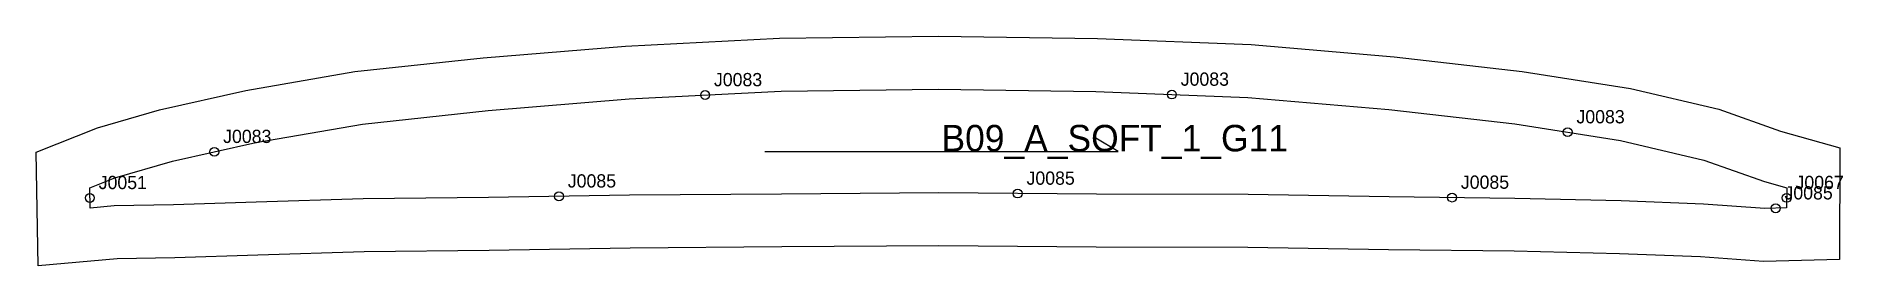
# Model space of a CAD drawing. Header units: millimetres. Extents: x -12 to 397, y -18 to 34.
import ezdxf

# ---------------------------------------------------------------- set-up
doc = ezdxf.new("R2010")
doc.units = ezdxf.units.MM
for name, color, linetype in [('CUT', 1, 'Continuous'), ('GRAIN', 3, 'Continuous'), ('LABEL', 7, 'Continuous'), ('NOTCH', 2, 'Continuous'), ('SEW', 5, 'Continuous')]:
    doc.layers.add(name, color=color, linetype=linetype)

msp = doc.modelspace()

# ---------------------------------------------------------------- linework, layer by layer
at = {"layer": 'CUT'}
msp.add_lwpolyline([(-12.14, 8.08), (1.78, 13.62), (15.83, 17.7), (35.35, 22.03), (60.11, 26.34), (89.15, 29.49), (121.42, 32.11), (156.3, 33.9), (192.36, 34.37), (228.34, 33.81), (263.17, 32.44), (295.56, 29.71), (324.55, 26.37), (349.16, 22.53), (369.15, 17.79), (383.11, 12.87), (396.58, 9.07), (396.46, -16.21), (379.27, -16.71), (365.01, -15.65), (346.62, -14.93), (322.74, -14.38), (294.27, -14.04), (262.39, -13.49), (228.06, -13.45), (192.43, -13.15), (156.84, -13.39), (122.45, -13.66), (90.54, -14.19), (62.2, -14.52), (38.09, -15.27), (19.26, -15.83), (6.21, -16.07), (-11.71, -17.68), (-12.14, 8.08)], close=True, dxfattribs=at)
at = {"layer": 'GRAIN'}
for p, q in [((153.01, 8.26), (233.01, 8.26)), ((233.01, 8.26), (228.01, 11.26))]:
    msp.add_line(p, q, dxfattribs=at)
at = {"layer": 'NOTCH'}
for centre in [(139.45, 21.02), (245.22, 21.13), (334.89, 12.61), (28.24, 8.16), (0.04, -2.29), (106.34, -1.93), (210.28, -1.3), (308.7, -2.21), (382.03, -4.63), (384.53, -2.28)]:
    msp.add_circle(centre, 1, dxfattribs=at)
at = {"layer": 'SEW'}
msp.add_lwpolyline([(0, 0), (5.68, 2.26), (18.8, 6.07), (37.67, 10.25), (61.78, 14.45), (90.28, 17.54), (122.22, 20.14), (156.69, 21.91), (192.35, 22.37), (228.01, 21.81), (262.43, 20.46), (294.37, 17.77), (322.94, 14.47), (346.85, 10.75), (365.76, 6.26), (379.48, 1.43), (384.54, 0), (384.52, -4.55), (379.54, -4.7), (365.69, -3.67), (347, -2.94), (322.95, -2.38), (294.45, -2.05), (262.5, -1.49), (228.12, -1.45), (192.44, -1.15), (156.76, -1.4), (122.31, -1.66), (90.37, -2.19), (61.94, -2.52), (37.72, -3.27), (18.97, -3.83), (5.56, -4.09), (0.08, -4.58)], close=True, dxfattribs=at)

# ---------------------------------------------------------------- texts
at = {"layer": 'LABEL'}
for s, height, p in [('J0083', 3, (141.45, 23.02)), ('J0083', 3, (247.22, 23.13)), ('J0083', 3, (336.89, 14.61)), ('J0083', 3, (30.24, 10.16)), ('B09_A_SOFT_1_G11', 6, (193.01, 8.26)), ('J0051', 3, (2.04, -0.29)), ('J0085', 3, (108.34, 0.07)), ('J0085', 3, (212.28, 0.7)), ('J0085', 3, (310.7, -0.21)), ('J0085', 3, (384.03, -2.63)), ('J0067', 3, (386.53, -0.28))]:
    msp.add_text(s, height=height, dxfattribs=at).set_placement(p)

doc.saveas('drawing.dxf')
